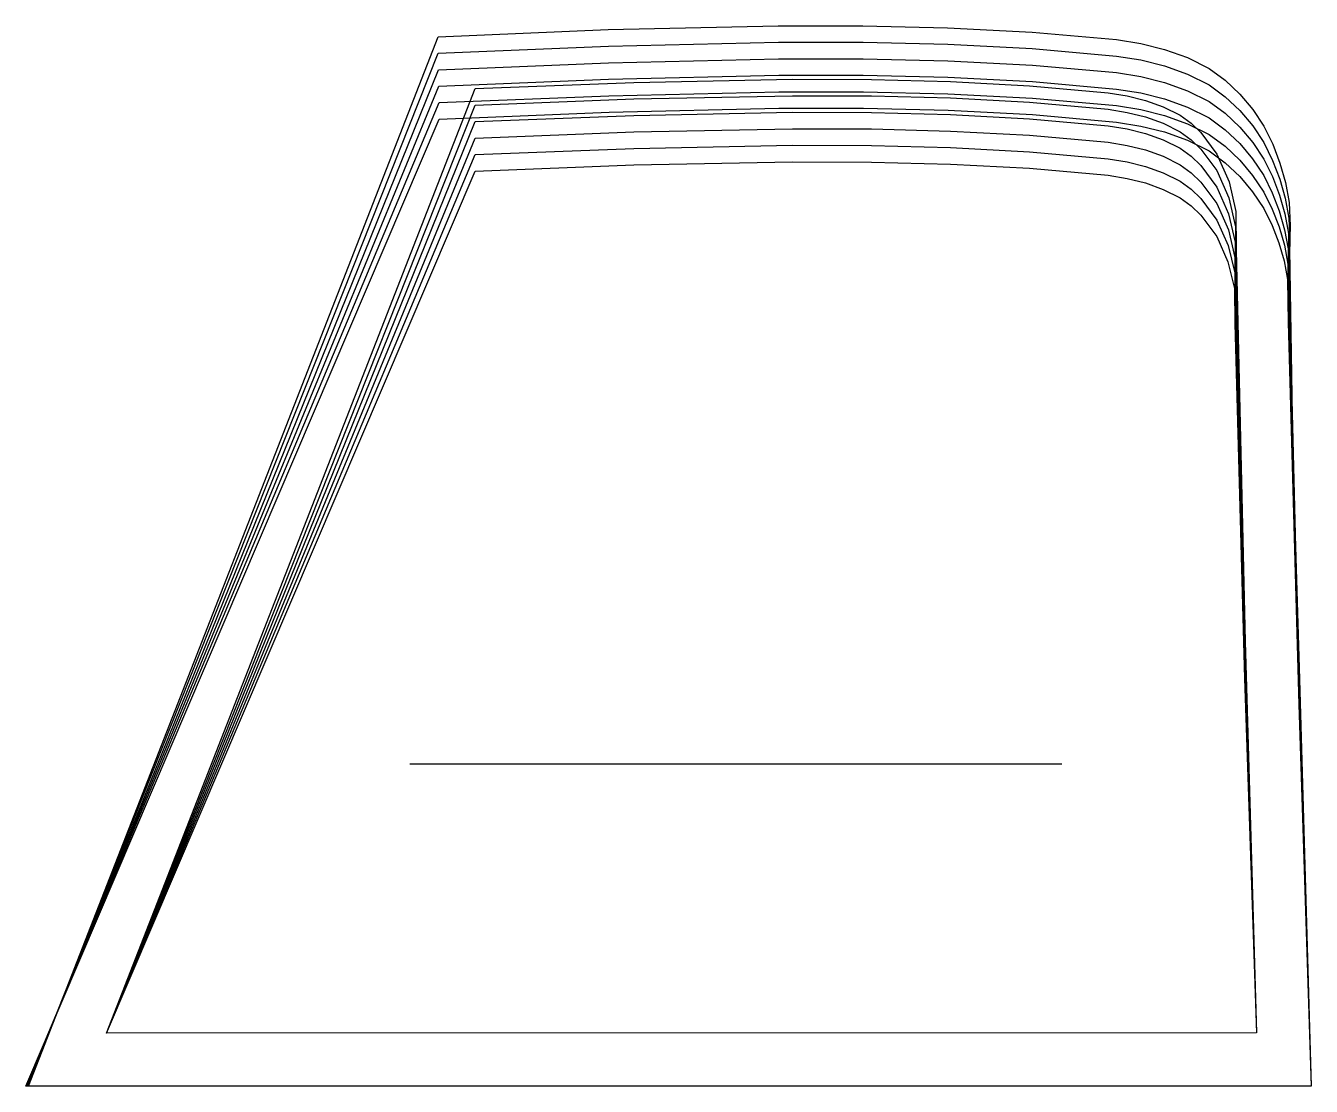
# Model space of a CAD drawing. Header units: inches. Extents: x 0 to 9.5, y 0 to 7.84.
import ezdxf

# ---------------------------------------------------------------- set-up
doc = ezdxf.new("R2010")
doc.units = ezdxf.units.IN

msp = doc.modelspace()

# ---------------------------------------------------------------- linework, layer by layer
at = {"layer": 'T001L001'}
for points in [[(0.02, 0), (3.049, 7.755), (4.306, 7.807), (5.563, 7.836), (6.189, 7.836), (6.815, 7.821), (7.44, 7.789), (8.063, 7.734), (8.242, 7.705), (8.418, 7.661), (8.588, 7.6), (8.749, 7.521), (8.867, 7.433), (8.974, 7.331), (9.07, 7.218), (9.152, 7.095), (9.218, 6.961), (9.271, 6.821), (9.312, 6.677), (9.339, 6.529), (9.346, 6.357), (9.341, 6.185), (9.366, 4.638), (9.414, 3.092), (9.502, 0), (0.02, 0)], [(0.016, 0), (3.05, 7.633), (4.307, 7.685), (5.564, 7.714), (6.19, 7.714), (6.816, 7.699), (7.44, 7.667), (8.063, 7.612), (8.242, 7.583), (8.418, 7.539), (8.588, 7.478), (8.749, 7.399), (8.867, 7.311), (8.974, 7.209), (9.07, 7.096), (9.152, 6.973), (9.217, 6.841), (9.27, 6.703), (9.31, 6.561), (9.337, 6.415), (9.344, 6.246), (9.339, 6.076), (9.365, 4.557), (9.413, 3.038), (9.502, 0), (0.016, 0)], [(0.012, 0), (3.052, 7.511), (4.308, 7.563), (5.565, 7.592), (6.191, 7.592), (6.816, 7.577), (7.441, 7.545), (8.063, 7.49), (8.242, 7.461), (8.418, 7.417), (8.588, 7.356), (8.749, 7.277), (8.867, 7.189), (8.974, 7.087), (9.07, 6.974), (9.152, 6.851), (9.216, 6.721), (9.268, 6.585), (9.308, 6.445), (9.335, 6.302), (9.337, 5.968), (9.412, 2.984), (9.502, 0), (0.012, 0)], [(0.008, 0), (3.054, 7.389), (4.309, 7.441), (5.566, 7.47), (6.191, 7.47), (6.817, 7.455), (7.441, 7.423), (8.063, 7.368), (8.242, 7.339), (8.418, 7.295), (8.588, 7.234), (8.749, 7.155), (8.867, 7.067), (8.974, 6.965), (9.069, 6.852), (9.152, 6.729), (9.215, 6.601), (9.266, 6.468), (9.306, 6.329), (9.332, 6.188), (9.335, 5.86), (9.411, 2.93), (9.503, 0), (0.008, 0)], [(0.596, 0.393), (3.322, 7.372), (4.495, 7.417), (5.669, 7.441), (6.253, 7.439), (6.837, 7.424), (7.421, 7.393), (8.002, 7.341), (8.141, 7.318), (8.277, 7.284), (8.409, 7.237), (8.533, 7.175), (8.614, 7.116), (8.686, 7.047), (8.806, 6.888), (8.895, 6.683), (8.946, 6.464), (8.947, 6.178), (9.015, 3.286), (9.097, 0.394), (0.596, 0.393)], [(0.004, 0), (3.056, 7.268), (4.311, 7.319), (5.567, 7.348), (6.192, 7.348), (6.817, 7.333), (7.441, 7.301), (8.063, 7.246), (8.242, 7.217), (8.418, 7.173), (8.588, 7.112), (8.749, 7.033), (8.867, 6.945), (8.974, 6.843), (9.069, 6.73), (9.151, 6.607), (9.214, 6.481), (9.265, 6.35), (9.304, 6.214), (9.33, 6.075), (9.333, 5.752), (9.411, 2.876), (9.503, 0), (0.004, 0)], [(0.596, 0.393), (3.322, 7.25), (4.495, 7.295), (5.669, 7.319), (6.253, 7.317), (6.837, 7.302), (7.421, 7.271), (8.002, 7.219), (8.141, 7.196), (8.277, 7.162), (8.409, 7.115), (8.533, 7.053), (8.614, 6.994), (8.686, 6.925), (8.806, 6.766), (8.893, 6.565), (8.944, 6.35), (8.945, 6.07), (9.014, 3.232), (9.097, 0.394), (0.596, 0.393)], [(0, 0), (3.057, 7.146), (4.312, 7.197), (5.567, 7.226), (6.193, 7.226), (6.818, 7.211), (7.441, 7.179), (8.063, 7.124), (8.242, 7.095), (8.418, 7.051), (8.588, 6.99), (8.749, 6.911), (8.867, 6.823), (8.974, 6.721), (9.069, 6.608), (9.151, 6.485), (9.213, 6.361), (9.263, 6.232), (9.302, 6.098), (9.328, 5.961), (9.331, 5.643), (9.41, 2.822), (9.503, 0), (0, 0)], [(0.596, 0.393), (3.322, 7.128), (4.495, 7.173), (5.669, 7.197), (6.253, 7.195), (6.837, 7.18), (7.421, 7.149), (8.002, 7.097), (8.141, 7.074), (8.277, 7.04), (8.409, 6.993), (8.533, 6.931), (8.614, 6.872), (8.686, 6.803), (8.806, 6.644), (8.892, 6.447), (8.941, 6.236), (8.943, 5.961), (9.013, 3.177), (9.097, 0.394), (0.596, 0.393)], [(0.596, 0.393), (3.322, 7.006), (4.495, 7.051), (5.669, 7.075), (6.253, 7.073), (6.837, 7.058), (7.421, 7.027), (8.002, 6.975), (8.141, 6.952), (8.277, 6.918), (8.409, 6.871), (8.533, 6.809), (8.614, 6.75), (8.686, 6.681), (8.806, 6.522), (8.89, 6.329), (8.939, 6.123), (8.941, 5.853), (9.012, 3.123), (9.097, 0.394), (0.596, 0.393)], [(0.596, 0.393), (3.322, 6.884), (4.495, 6.929), (5.669, 6.953), (6.253, 6.951), (6.837, 6.936), (7.421, 6.905), (8.002, 6.853), (8.141, 6.83), (8.277, 6.796), (8.409, 6.749), (8.533, 6.687), (8.614, 6.628), (8.686, 6.559), (8.806, 6.399), (8.889, 6.211), (8.937, 6.009), (8.939, 5.744), (9.011, 3.069), (9.097, 0.394), (0.596, 0.393)], [(0.596, 0.393), (3.322, 6.762), (4.495, 6.807), (5.669, 6.831), (6.253, 6.829), (6.837, 6.814), (7.421, 6.783), (8.002, 6.731), (8.141, 6.708), (8.277, 6.674), (8.409, 6.627), (8.533, 6.565), (8.614, 6.506), (8.686, 6.437), (8.806, 6.278), (8.887, 6.092), (8.935, 5.895), (8.937, 5.635), (9.01, 3.014), (9.097, 0.394), (0.596, 0.393)], [(2.84, 2.382), (7.66, 2.382)]]:
    msp.add_lwpolyline(points, dxfattribs=at)

doc.saveas('drawing.dxf')
